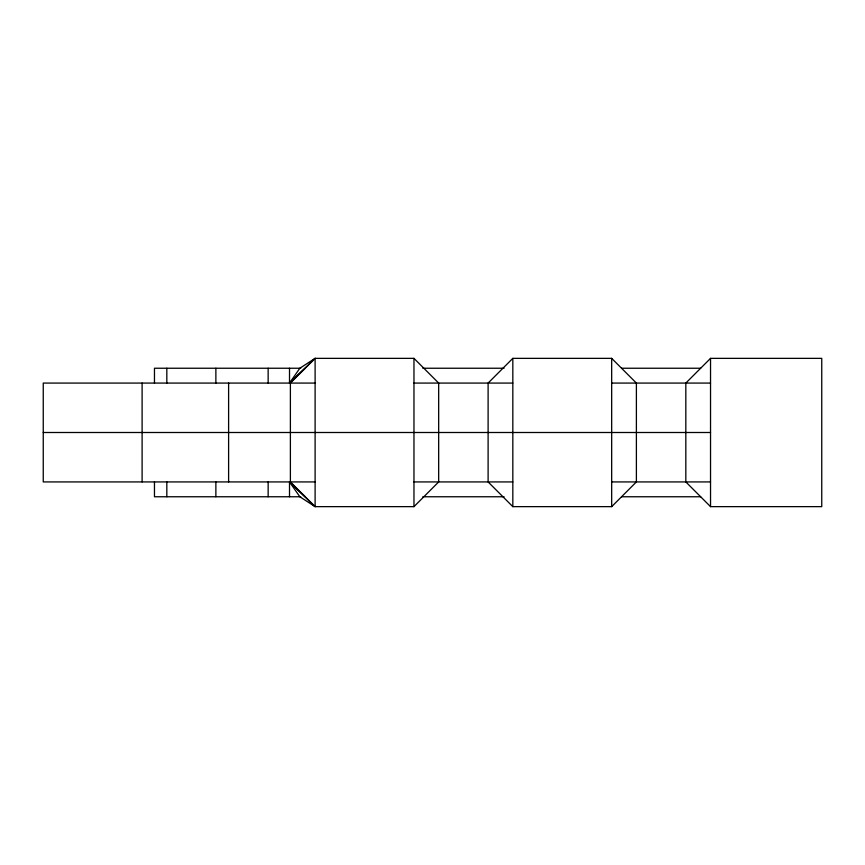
<?xml version="1.0" encoding="UTF-8"?>
<svg xmlns="http://www.w3.org/2000/svg" width="865" height="865" viewBox="0 0 865 865"><rect width="100%" height="100%" fill="white"/><g stroke="black" fill="none" stroke-linecap="round" stroke-linejoin="round"><path stroke-width="1.3" d="M289.515 496.759L289.515 481.924L299.841 496.759L315.109 506.641L315.109 358.359L290.391 383.076L290.391 481.924L315.109 506.641L413.967 506.641L438.674 481.924L438.674 383.076L413.967 358.359L315.109 358.359L299.841 368.241L289.515 383.076L289.515 368.241M512.826 358.359L488.109 383.076L488.109 481.924L512.826 506.641L611.674 506.641L636.391 481.924L636.391 383.076L611.674 358.359L512.826 358.359L512.826 506.641M710.533 358.359L685.826 383.076L685.826 481.924L710.533 506.641L821.75 506.641L821.75 358.359L710.533 358.359L710.533 506.641M315.109 358.359L289.515 383.076L305.226 368.241M300.706 368.241L154.467 368.241L154.467 383.076M422.844 368.241L504.057 368.241M621.567 368.241L700.65 368.241M315.109 383.076L43.25 383.076L43.25 481.924L315.109 481.924M413.967 383.076L512.826 383.076M611.674 383.076L710.533 383.076M43.25 432.5L710.533 432.5M413.967 481.924L512.826 481.924M611.674 481.924L710.533 481.924M300.706 496.759L154.467 496.759L154.467 481.924M422.844 496.759L504.057 496.759M621.567 496.759L700.65 496.759M305.226 496.759L289.515 481.924L315.109 506.641M611.674 358.359L611.674 506.641M413.967 358.359L413.967 506.641M268.15 368.241L268.15 383.076M268.15 481.924L268.15 496.759M228.609 383.076L228.609 481.924M215.872 368.241L215.872 383.076M215.872 481.924L215.872 496.759M166.826 368.241L166.826 383.076M166.826 481.924L166.826 496.759M142.109 383.076L142.109 481.924"/></g></svg>
